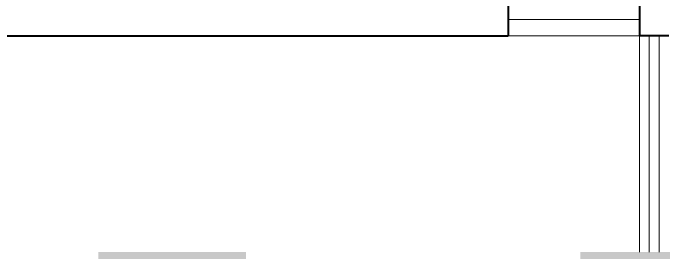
# Model space of a CAD drawing. Header units: millimetres. Extents: x 3491 to 3974, y 1583 to 1976.
# Drawn here: x 3946.426 to 3950.396, y 1962.042 to 1963.502 of the extents above; entities that cross this region are included whole.
import ezdxf

# ---------------------------------------------------------------- set-up
doc = ezdxf.new("R2010")
doc.units = ezdxf.units.MM
for name, color, linetype, lineweight in [('J', 7, 'Continuous', 5), ('Muro1', 162, 'Continuous', 40), ('PUB_H', 13, 'Continuous', 5), ('Puertas', 52, 'Continuous', 5)]:
    doc.layers.add(name, color=color, linetype=linetype, lineweight=lineweight)

# ---------------------------------------------------------------- blocks, each defined once
blk = doc.blocks.new('A$C72CD3181')
at = {"layer": 'PUB_H'}
h = blk.add_hatch(color=256, dxfattribs=at)
h.paths.add_polyline_path([(3840, 8680), (3480, 8680), (3300, 8680), (2940, 8680), (2940, 8500), (3330, 8500), (3330, 7780), (3450, 7780), (3450, 8500), (3480, 8500), (3840, 8500)])
h.paths.add_polyline_path([(900, 8680), (0, 8680), (0, 7780), (180, 7780), (180, 8500), (900, 8500)])

msp = doc.modelspace()

# ---------------------------------------------------------------- linework, layer by layer
at = {"layer": 'Muro1'}
for points in [[(3949.4464, 1963.6615), (3949.4464, 1963.3615)], [(3950.2464, 1963.6615), (3950.2464, 1963.3615)], [(3946.2964, 1963.3615), (3949.4464, 1963.3615)], [(3949.2364, 1963.3615), (3949.4464, 1963.3615)], [(3950.4264, 1963.3615), (3950.2464, 1963.3615)]]:
    msp.add_lwpolyline(points, dxfattribs=at)
at = {"layer": 'Puertas', "linetype": 'ByBlock'}
for p, q in [((3950.2464, 1963.4615), (3949.4464, 1963.4615)), ((3949.4464, 1963.3615), (3950.2464, 1963.3615)), ((3950.2464, 1963.3615), (3950.2464, 1962.0415)), ((3950.3064, 1962.0415), (3950.3064, 1963.3615)), ((3950.3664, 1962.0415), (3950.3664, 1963.3615))]:
    msp.add_line(p, q, dxfattribs=at)

# ---------------------------------------------------------------- block references
at = {"layer": 'J', "xscale": 0.001, "yscale": 0.001, "zscale": 0.001}
msp.add_blockref('A$C72CD3181', (3946.9464, 1953.3615), dxfattribs=at)

doc.saveas('drawing.dxf')
